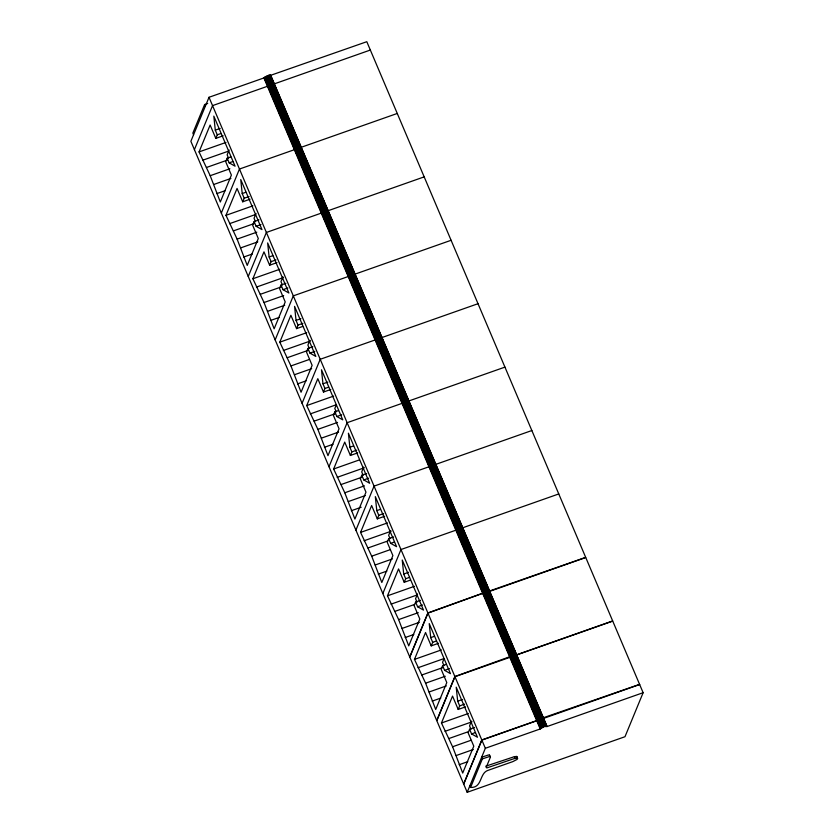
<?xml version="1.0" encoding="UTF-8"?>
<svg xmlns="http://www.w3.org/2000/svg" width="834" height="834" viewBox="0 0 834 834"><rect width="100%" height="100%" fill="white"/><g stroke="black" fill="none" stroke-linecap="round" stroke-linejoin="round"><path stroke-width="1.25" d="M207.708 103.447L204.622 104.542L192.852 133.086L193.561 134.754M209.011 97.286L190.871 141.3L409.744 656.963L427.884 612.948L209.011 97.286L263.888 77.948L268.642 75.31L270.706 75.3L547.083 726.539L643.129 692.7L612.74 621.111L516.694 654.951L513.754 654.961L509.835 657.359L454.947 676.697L436.808 720.712L467.196 792.3L624.989 736.714L643.129 692.7M194.405 149.64L212.545 105.626L267.433 86.298L271.352 83.9L274.292 83.88L370.348 50.04M230.862 156.886L227.192 158.179L225.722 161.744L231.383 175.098L220.312 201.984L210.199 175.703L199.055 151.913L210.137 125.037L215.808 138.381L223.137 135.796M215.808 138.381L217.278 134.816L215.287 130.146L213.817 116.114L235.063 166.174L229.173 162.849L227.192 158.179M229.121 150.026L227.14 154.843L228.558 158.179M221.323 213.056L239.462 169.041L294.35 149.713L298.27 147.316L301.21 147.295L397.265 113.455M258.999 219.874L254.109 221.594L252.639 225.159L258.3 238.514L247.229 265.4L237.117 239.118L225.972 215.328L237.054 188.453L242.725 201.797L250.054 199.211M242.725 201.797L244.195 198.231L242.204 193.561L240.734 179.529L261.98 229.59L256.09 226.264L254.109 221.594M256.038 213.431L254.057 218.258L255.475 221.594M248.24 276.471L266.38 232.457L321.267 213.129L325.187 210.731L328.127 210.71L424.183 176.871M285.916 283.289L281.027 285.009L279.557 288.574L285.218 301.929L274.146 328.804L264.034 302.523L252.89 278.744L263.971 251.868L269.643 265.212L276.971 262.627M269.643 265.212L271.113 261.647L269.121 256.976L267.651 242.944L288.898 293.005L283.007 289.679L281.027 285.009M282.955 276.846L280.975 281.663L282.392 285.009M275.157 339.886L293.297 295.872L348.185 276.544L352.104 274.146L355.044 274.125L451.1 240.286M312.833 346.704L307.944 348.424L306.474 351.99L312.135 365.344L301.064 392.22L290.951 365.938L279.807 342.159L290.889 315.273L296.56 328.627L302.669 326.469M296.56 328.627L298.03 325.062L296.039 320.392L294.569 306.359L315.815 356.42L309.925 353.095L307.944 348.424M309.873 340.262L307.892 345.078L309.31 348.424M302.075 403.302L320.214 359.287L375.102 339.959L379.022 337.562L381.962 337.541L478.018 303.701M338.531 410.547L334.861 411.84L333.392 415.405L339.052 428.759L327.981 455.635L317.869 429.354L306.724 405.574L317.806 378.688L323.477 392.043L330.806 389.457M323.477 392.043L324.947 388.477L322.956 383.807L321.486 369.775L342.732 419.836L336.842 416.51L334.861 411.84M336.3 404.886L334.809 408.493L336.227 411.84M328.992 466.717L347.132 422.702L402.019 403.375L405.939 400.977L408.879 400.956L504.935 367.116M366.668 473.535L361.779 475.255L360.309 478.82L365.97 492.175L354.898 519.05L344.786 492.769L333.642 468.989L344.723 442.103L350.395 455.458L357.723 452.872M350.395 455.458L351.865 451.892L349.873 447.222L348.404 433.19L369.65 483.251L363.76 479.925L361.779 475.255M363.707 467.092L361.727 471.908L363.144 475.255M355.909 530.132L374.049 486.118L428.937 466.79L432.856 464.392L435.796 464.371L531.852 430.532M393.585 536.94L388.696 538.67L387.226 542.236L392.887 555.59L381.816 582.466L371.703 556.184L360.559 532.405L371.641 505.519L377.312 518.873L384.651 516.288M377.312 518.873L378.782 515.308L376.791 510.627L375.321 496.605L396.567 546.666L390.677 543.341L388.696 538.67M390.625 530.507L388.644 535.324L390.062 538.66M382.827 593.547L400.966 549.533L455.854 530.205L459.774 527.797L462.714 527.786L558.77 493.947M420.503 600.355L415.613 602.085L414.144 605.651L419.804 619.005L408.733 645.881L398.621 619.599L387.476 595.82L398.558 568.934L404.229 582.288L410.338 580.13M404.229 582.288L405.699 578.723L403.708 574.042L402.238 560.021L423.484 610.081L417.594 606.756L415.613 602.085M417.542 593.923L415.561 598.739L416.979 602.075M427.957 613.115L409.817 657.129L436.735 720.545L454.874 676.53L427.957 613.115L489.433 590.952L516.621 654.784L612.677 620.944L585.76 557.529L489.704 591.369L270.487 75.123M446.273 664.375L442.604 665.668L441.134 669.233L446.795 682.587L435.713 709.463L425.611 683.182L414.467 659.402L425.548 632.516L431.209 645.87L438.548 643.285M431.209 645.87L432.69 642.305L430.698 637.624L429.229 623.603L450.475 673.663L444.585 670.338L442.604 665.668M444.042 658.714L442.552 662.321L443.969 665.657M474.483 727.519L469.594 729.25L468.124 732.815L473.785 746.169L462.703 773.045L452.591 746.764L441.457 722.984L452.539 696.098L458.2 709.453L465.539 706.867M458.2 709.453L459.67 705.887L457.689 701.206L456.208 687.174L477.465 737.246L471.575 733.92L469.594 729.25M471.523 721.087L469.542 725.903L470.949 729.239M463.652 783.96L481.791 739.946L536.679 720.607L540.599 718.21L542.851 717.72L543.612 718.366L639.657 684.526M463.725 784.127L481.864 740.112L536.752 720.774L538.879 719.158L542.924 717.886M467.196 792.3L485.336 748.286L454.947 676.697M485.722 766.196L514.442 756.646L516.715 756.448L517.424 758.116A5.358 1.334 -23 0 1 516.84 759.545L512.743 761.65L487.88 770.408C479.248 773.316 482.469 787.994 470.605 787.432L482.365 758.877L481.656 757.209L488.443 754.968L489.746 755.375M427.884 612.948L489.37 590.785M454.874 676.53L516.35 654.367M485.336 748.286L540.224 728.958L544.143 726.56L547.083 726.539M215.287 130.146L220.186 128.415M217.278 134.816L220.947 133.523M199.055 151.913L225.962 142.437M202.599 160.264L228.401 151.173M206.457 167.488L227.348 160.128M229.173 162.849L232.842 161.556M210.199 175.703L229.861 168.77M213.692 184.512L230.893 178.445M216.767 193.634L225.368 190.6M242.204 193.561L245.874 192.268M244.195 198.231L249.085 196.511M225.972 215.328L252.879 205.852M229.517 223.679L255.319 214.588M233.374 230.903L254.266 223.543M256.09 226.264L260.979 224.544M237.117 239.118L256.778 232.186M240.609 247.917L257.81 241.86M243.684 257.049L252.285 254.016M269.121 256.976L272.791 255.684M271.113 261.647L276.002 259.927M252.89 278.744L279.797 269.267M256.434 287.094L283.466 277.566M260.291 294.319L281.183 286.959M283.007 289.679L287.897 287.959M264.034 302.523L283.696 295.601M267.526 311.332L284.728 305.275M270.602 320.464L279.202 317.431M296.039 320.392L300.938 318.661M298.03 325.062L302.919 323.342M279.807 342.159L306.714 332.683M283.351 350.499L310.384 340.981M287.209 357.734L308.1 350.374M309.925 353.095L314.814 351.375M290.951 365.938L309.383 359.454M294.444 374.747L311.645 368.691M297.519 383.88L306.12 380.846M322.956 383.807L327.856 382.076M324.947 388.477L328.617 387.184M306.724 405.574L333.631 396.098M310.269 413.914L336.071 404.824M314.126 421.149L335.018 413.789M336.842 416.51L341.731 414.79M317.869 429.354L337.53 422.431M321.361 438.163L338.562 432.106M324.436 447.295L333.037 444.261M349.873 447.222L353.543 445.929M351.865 451.892L356.754 450.162M333.642 468.989L359.329 459.941M337.186 477.329L364.218 467.811M341.054 484.554L361.946 477.204M363.76 479.925L368.649 478.205M344.786 492.769L364.448 485.847M348.278 501.578L365.48 495.521M351.354 510.71L361.185 507.249M376.791 510.627L380.46 509.334M378.782 515.308L383.671 513.577M360.559 532.405L387.466 522.928M364.104 540.745L391.136 531.227M367.971 547.969L387.633 541.047M390.677 543.341L394.346 542.048M371.703 556.184L390.135 549.689M375.196 564.993L392.397 558.936M378.271 574.126L386.872 571.092M403.708 574.042L408.608 572.322M405.699 578.723L409.369 577.43M387.476 595.82L414.383 586.344M391.021 604.16L416.823 595.069M394.889 611.385L414.55 604.462M417.594 606.756L422.494 605.036M398.621 619.599L418.282 612.677M402.113 628.409L419.314 622.352M405.188 637.541L413.789 634.507M430.698 637.624L434.368 636.332M432.69 642.305L436.349 641.012M414.467 659.402L441.374 649.926M418.011 667.742L443.813 658.651M421.868 674.967L442.76 667.607M444.585 670.338L449.474 668.618M425.611 683.182L445.273 676.259M429.093 691.991L446.305 685.934M432.179 701.123L440.779 698.089M457.689 701.206L462.578 699.486M459.67 705.887L464.569 704.157M441.457 722.984L468.364 713.508M445.002 731.324L472.034 721.806M448.859 738.549L468.52 731.626M471.575 733.92L475.244 732.627M452.591 746.764L471.033 740.269M639.595 684.36L543.268 717.782M456.083 755.573L473.295 749.516M459.169 764.705L467.77 761.671M482.365 758.877L489.151 756.636L490.455 757.053L486.159 767.457L486.847 767.926L513.973 758.679L517.424 758.116M516.423 654.534L546.812 726.122M270.07 75.07L488.953 590.733M489.016 590.899L515.933 654.315M516.006 654.481L546.395 726.07M269.455 75.133L488.338 590.795M488.411 590.962L515.329 654.377M515.391 654.544L545.78 726.133M268.642 75.31L487.525 590.972M487.598 591.139L514.515 654.554M514.588 654.721L544.977 726.31M267.818 75.55L486.691 591.212M486.764 591.379L513.681 654.794M513.754 654.961L544.143 726.56M266.932 75.915L485.815 591.577M485.888 591.744L512.806 655.159M512.868 655.326L543.257 726.914M266.025 76.342L484.908 592.004M484.981 592.171L511.899 655.576M511.961 655.743L542.35 727.342M265.264 76.759L484.147 592.421M484.22 592.588L511.138 656.004M511.211 656.17L541.589 727.759M264.649 77.176L483.532 592.838M483.605 593.005L510.523 656.421M510.596 656.587L540.985 728.176M264.19 77.593L483.074 593.255M483.136 593.422L510.054 656.838M510.127 657.004L540.515 728.593M263.888 77.948L482.771 593.61M482.844 593.777L509.762 657.192M509.835 657.359L540.224 728.958M514.442 756.646L515.151 758.314M489.475 754.968L490.183 756.636M204.622 104.542L205.331 106.21M469.896 785.753L470.605 787.432M489.589 590.962L585.687 557.362L366.804 41.7L270.706 75.3M516.715 756.448A5.358 1.334 -23 0 1 516.621 757.397"/></g></svg>
